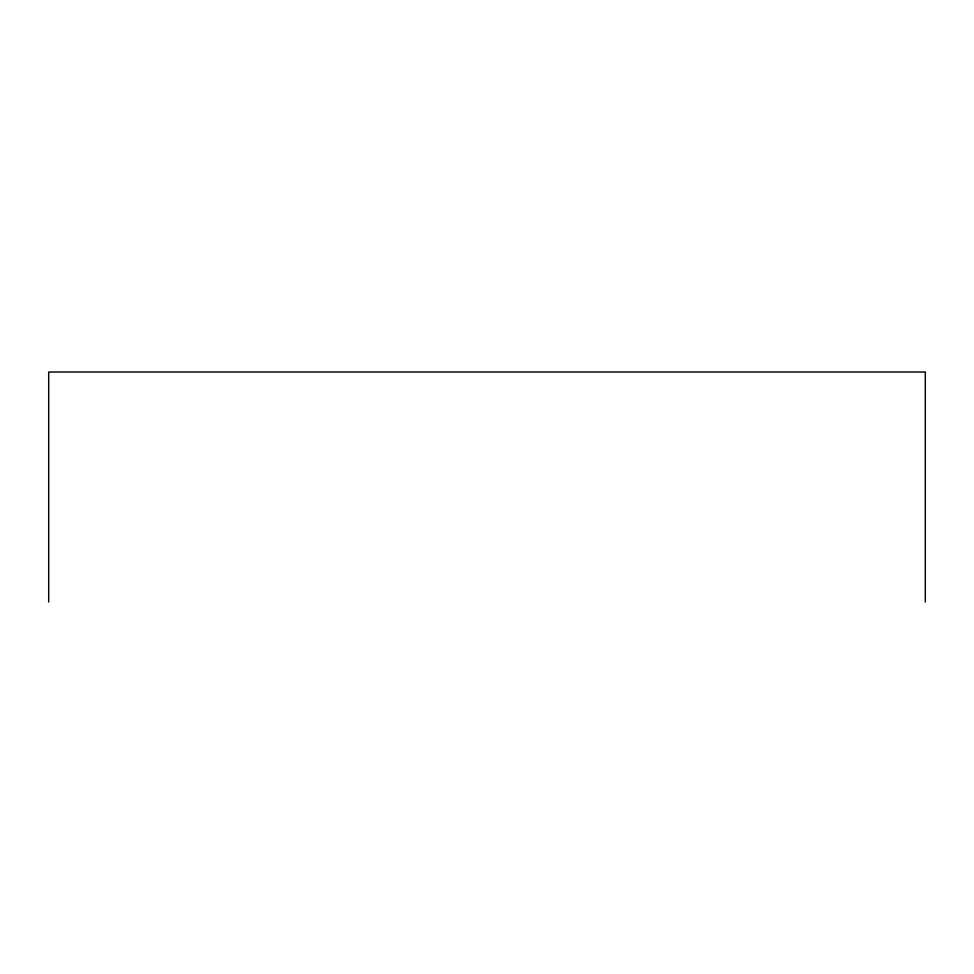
<?xml version="1.0" encoding="UTF-8"?>
<svg xmlns="http://www.w3.org/2000/svg" width="974" height="974" viewBox="0 0 974 974"><rect width="100%" height="100%" fill="white"/><g stroke="black" fill="none" stroke-linecap="round" stroke-linejoin="round"><path stroke-width="1.46" d="M925.3 601.981L925.3 372.019L48.7 372.019L48.7 601.981"/></g></svg>
